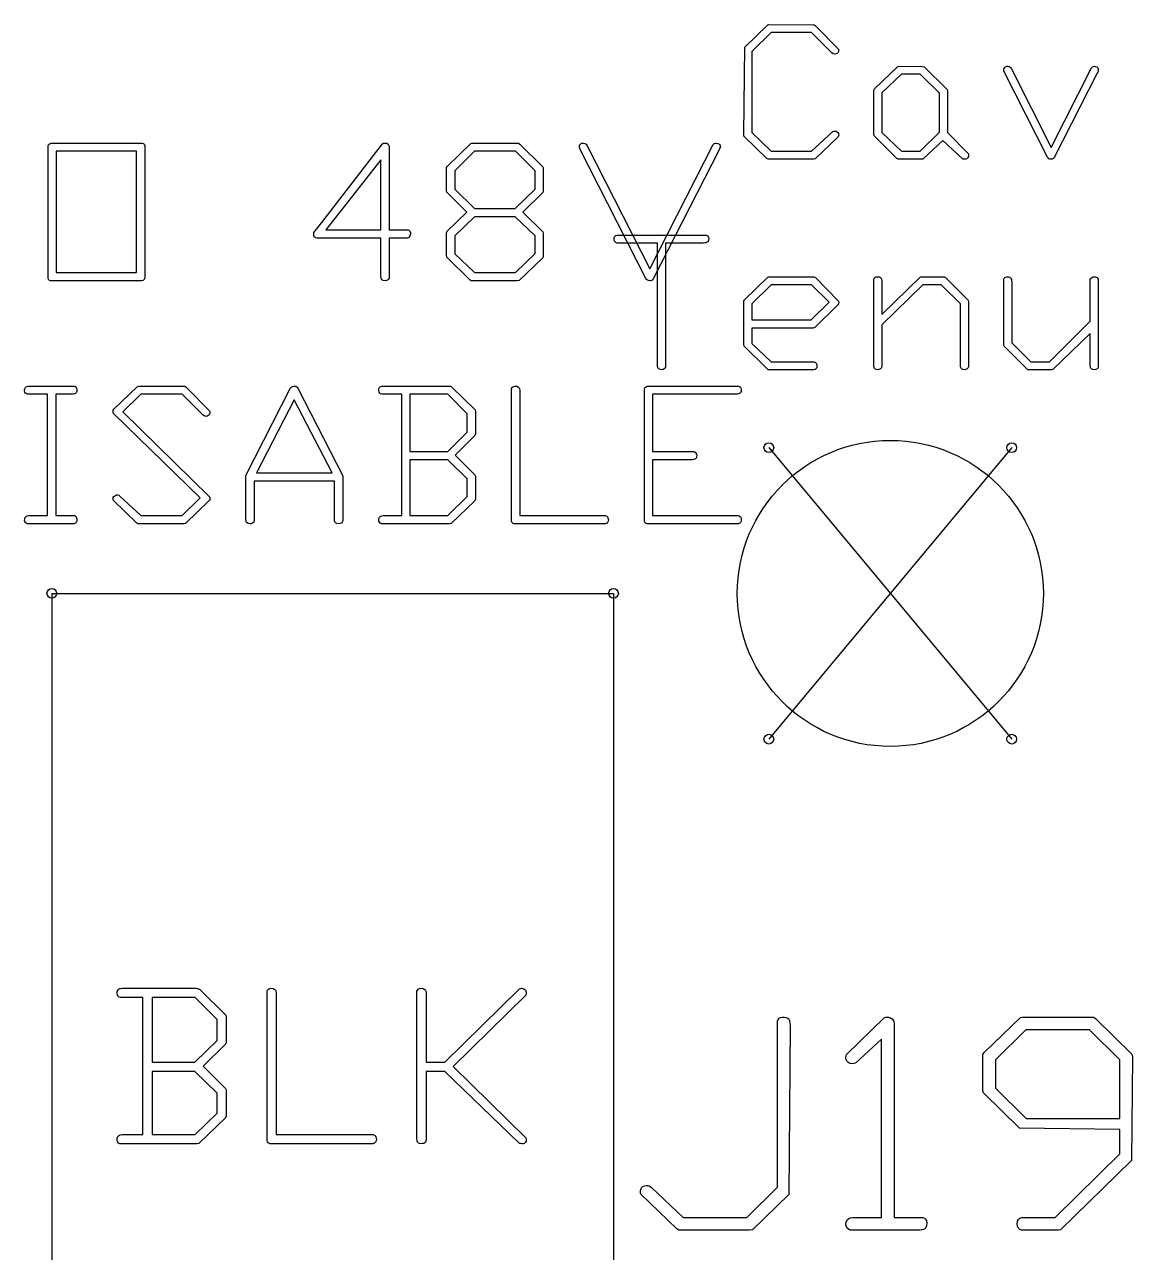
# Paper-space layout 'Sheet1' of a CAD drawing. Header units: millimetres. Extents: x 3 to 419, y -76 to 292.
# Drawn here: x 287.83 to 302.31, y 165.29 to 181.34 of the extents above; entities that cross this region are included whole.
import ezdxf

# ---------------------------------------------------------------- set-up
doc = ezdxf.new("R2010")
doc.units = ezdxf.units.MM

psp = doc.layouts.new('Sheet1')

# ---------------------------------------------------------------- linework, layer by layer
at = {"color": 7, "linetype": 'Continuous'}
for p, q in [((297.5540503, 175.811802), (300.7290503, 172.001802)), ((300.7290503, 175.811802), (297.5540503, 172.001802)), ((288.1840503, 173.906802), (288.1840503, 158.906802)), ((288.1840503, 173.906802), (295.5240503, 173.906802)), ((295.5240503, 173.906802), (295.5240503, 158.906802))]:
    psp.add_line(p, q, dxfattribs=at)
at = {"color": 7, "linetype": 'Continuous', "flags": 128}
for points in [[(298.1653009, 181.3251651), (298.4619174, 181.0246294), (298.4619174, 181.0246294), (298.4655186, 181.0141532), (298.4668282, 181.0026948), (298.4668282, 181.0026948), (298.4661734, 180.9922186), (298.4645365, 180.985671), (298.4645365, 180.985671), (298.4570067, 180.9725758), (298.4465305, 180.962427), (298.4334353, 180.9552246), (298.417721, 180.951296), (298.417721, 180.951296), (298.3938222, 180.9584984), (298.3761436, 180.9706115), (298.3761436, 180.9706115), (298.1119472, 181.2351353), (298.1119472, 181.2351353), (297.585846, 181.2351353), (297.585846, 181.2351353), (297.3337627, 180.9882901), (297.3337627, 180.9882901), (297.3337627, 179.9292127), (297.3337627, 179.9292127), (297.585846, 179.6846591), (297.585846, 179.6846591), (298.1119472, 179.6846591), (298.1119472, 179.6846591), (298.3908758, 179.9419805), (298.3908758, 179.9419805), (298.4020067, 179.9472186), (298.4154293, 179.9488555), (298.4154293, 179.9488555), (298.4324532, 179.9452544), (298.449477, 179.9347782), (298.4570067, 179.9272484), (298.4625722, 179.9184091), (298.465846, 179.9085877), (298.4668282, 179.8974567), (298.4668282, 179.8974567), (298.4619174, 179.8742127), (298.4619174, 179.8742127), (298.1597448, 179.5844805), (298.1597448, 179.5844805), (298.140102, 179.5798972), (298.140102, 179.5798972), (297.5432865, 179.5798972), (297.5432865, 179.5798972), (297.5285543, 179.5893913), (297.5285543, 179.5893913), (297.2290008, 179.883052), (297.2290008, 179.883052), (297.2290008, 179.9069508), (297.2290008, 179.9069508), (297.2411139, 181.0462365), (297.2411139, 181.0462365), (297.5403401, 181.3349865), (297.5403401, 181.3349865), (297.5550722, 181.3398972), (297.5550722, 181.3398972), (298.1482865, 181.3376055), (298.1482865, 181.3376055), (298.1653103, 181.3251651)], [(299.5828185, 180.7856413), (299.8850424, 180.4893615), (299.8850424, 180.4893615), (299.8899532, 180.4749567), (299.8899532, 180.4749567), (299.8899532, 179.931177), (299.8899532, 179.931177), (300.1567686, 179.6545401), (300.1567686, 179.6545401), (300.1623341, 179.6371889), (300.163971, 179.6280222), (300.163971, 179.6280222), (300.1633162, 179.6198377), (300.1616793, 179.6136175), (300.1616793, 179.6136175), (300.1561139, 179.6015044), (300.1489115, 179.5920103), (300.1400722, 179.5848079), (300.129596, 179.5798972), (300.129596, 179.5798972), (300.1128996, 179.5802246), (300.0998043, 179.5812067), (300.0896555, 179.5825163), (300.0831079, 179.5844805), (300.0831079, 179.5844805), (299.8280782, 179.8247782), (299.8280782, 179.8247782), (299.5684651, 179.5821889), (299.5684651, 179.5821889), (299.5511139, 179.5798972), (299.5511139, 179.5798972), (299.2423936, 179.5798972), (299.2423936, 179.5798972), (299.2276615, 179.5893913), (299.2276615, 179.5893913), (298.9284353, 179.885671), (298.9284353, 179.885671), (298.9261436, 179.9095698), (298.9261436, 179.9095698), (298.9261436, 180.4821591), (298.9261436, 180.4821591), (298.9359651, 180.4991829), (298.9359651, 180.4991829), (299.2407567, 180.7902246), (299.2407567, 180.7902246), (299.2558162, 180.7951353), (299.2558162, 180.7951353), (299.5628996, 180.7928436), (299.5628996, 180.7928436), (299.5828698, 180.7856413)], [(299.7851763, 180.4438555), (299.5304889, 180.6903734), (299.5304889, 180.6903734), (299.2856079, 180.6903734), (299.2856079, 180.6903734), (299.0309055, 180.4461472), (299.0309055, 180.4461472), (299.0309055, 179.931177), (299.0309055, 179.931177), (299.2856079, 179.6846591), (299.2856079, 179.6846591), (299.5304889, 179.6846591), (299.5304889, 179.6846591), (299.7851912, 179.933796), (299.7851912, 179.933796), (299.7851912, 180.4438555)], [(300.7090483, 180.7830222), (300.7237924, 180.7610877), (300.7237924, 180.7610877), (301.2436734, 179.7340936), (301.2436734, 179.7340936), (301.7687924, 180.7732008), (301.7687924, 180.7732008), (301.7841793, 180.7872782), (301.8054591, 180.7951353), (301.8054591, 180.7951353), (301.8244472, 180.793171), (301.8398341, 180.7866234), (301.8516198, 180.7761472), (301.859477, 180.7614151), (301.859477, 180.7614151), (301.8630782, 180.7601055), (301.8643877, 180.7578139), (301.8630782, 180.7551948), (301.859477, 180.751921), (301.859477, 180.751921), (301.859477, 180.7476651), (301.859477, 180.7447186), (301.859477, 180.7447186), (301.8584948, 180.7375163), (301.8558758, 180.7283496), (301.8512924, 180.7172186), (301.8447448, 180.703796), (301.8447448, 180.703796), (301.2842686, 179.6015044), (301.2842686, 179.6015044), (301.2764115, 179.5920103), (301.2672448, 179.5854627), (301.2567686, 179.5812067), (301.2449829, 179.5798972), (301.2449829, 179.5798972), (301.2279591, 179.5818615), (301.2138817, 179.5870996), (301.2024234, 179.5962663), (301.1935841, 179.6087067), (301.1935841, 179.6087067), (300.6232865, 180.7326055), (300.6232865, 180.7326055), (300.6268877, 180.7584686), (300.6380186, 180.7781115), (300.6458758, 180.7856413), (300.6553698, 180.7908794), (300.6655186, 180.7941532), (300.6773043, 180.7951353), (300.6773043, 180.7951353), (300.6926912, 180.7921889), (300.7090603, 180.7830222)], [(289.3665228, 179.7891011), (289.3779565, 179.785418), (289.3873315, 179.7793913), (289.3943628, 179.7706859), (289.3990503, 179.7596368), (289.3990503, 179.7596368), (289.3990503, 179.7181189), (289.3990503, 179.7181189), (289.3990503, 178.0306189), (289.3990503, 178.0306189), (289.3953673, 178.019235), (289.3896753, 178.0091904), (289.3816396, 178.0008198), (289.3715949, 177.9937886), (289.3715949, 177.9937886), (289.3538494, 177.9914448), (289.3538494, 177.9914448), (288.1672423, 177.9914448), (288.1672423, 177.9914448), (288.1558583, 177.9971368), (288.1464833, 178.004168), (288.1394521, 178.0128734), (288.1347646, 178.0232529), (288.1347646, 178.0232529), (288.1347646, 178.0721368), (288.1347646, 178.0721368), (288.1347646, 179.757293), (288.1347646, 179.757293), (288.1401217, 179.768677), (288.1491619, 179.778052), (288.1615503, 179.7857529), (288.1772869, 179.7914448), (288.1772869, 179.7914448), (289.3665726, 179.7891011)], [(292.5778422, 179.7777172), (292.5838717, 179.7696814), (292.5885592, 179.7586323), (292.590903, 179.7445698), (292.5919074, 179.7278288), (292.5919074, 179.7278288), (292.5919074, 178.6557305), (292.5919074, 178.6557305), (292.8406798, 178.6557305), (292.8406798, 178.6557305), (292.8507244, 178.6517127), (292.8587601, 178.6453511), (292.8651217, 178.6359761), (292.8698092, 178.6242573), (292.8698092, 178.6242573), (292.8691396, 178.6058422), (292.8671307, 178.5904404), (292.8634476, 178.5770475), (292.8587601, 178.566668), (292.8517289, 178.5586323), (292.8416842, 178.5532752), (292.8282914, 178.5495922), (292.8118851, 178.5485877), (292.8118851, 178.5485877), (292.5919074, 178.5485877), (292.5919074, 178.5485877), (292.5919074, 178.0276055), (292.5919074, 178.0276055), (292.5838717, 178.0118689), (292.572153, 178.000485), (292.557086, 177.9937886), (292.538336, 177.9914448), (292.538336, 177.9914448), (292.5148985, 177.9951279), (292.4981574, 178.006177), (292.4881128, 178.0242573), (292.4847646, 178.0497038), (292.4847646, 178.0497038), (292.4847646, 178.5485877), (292.4847646, 178.5485877), (291.6493851, 178.5485877), (291.6493851, 178.5485877), (291.6306351, 178.55361), (291.6169074, 178.5639895), (291.6088717, 178.5793913), (291.6061932, 178.6001502), (291.6061932, 178.6001502), (291.6068628, 178.6132082), (291.6088717, 178.6225832), (291.6088717, 178.6225832), (291.7126664, 178.7551725), (291.7126664, 178.7551725), (292.5058583, 179.781735), (292.5058583, 179.781735), (292.5205905, 179.7891011), (292.5386708, 179.7914448), (292.5386708, 179.7914448), (292.5611039, 179.7880966), (292.5778449, 179.7777172)], [(294.2981515, 179.7767127), (294.6011708, 179.4787216), (294.6011708, 179.4787216), (294.6061932, 179.4569582), (294.6061932, 179.4569582), (294.6061932, 179.1613109), (294.6061932, 179.1613109), (294.5988271, 179.144235), (294.5988271, 179.144235), (294.3396753, 178.8901055), (294.3396753, 178.8901055), (294.5988271, 178.6312886), (294.5988271, 178.6312886), (294.6061932, 178.6142127), (294.6061932, 178.6142127), (294.6061932, 178.3115341), (294.6061932, 178.3115341), (294.5988271, 178.2917797), (294.5988271, 178.2917797), (294.2901217, 177.9937886), (294.2901217, 177.9937886), (294.2650101, 177.9914448), (294.2650101, 177.9914448), (293.6653449, 177.9914448), (293.6653449, 177.9914448), (293.6506128, 178.0011547), (293.6506128, 178.0011547), (293.3442512, 178.3014895), (293.3442512, 178.3014895), (293.3419074, 178.3259314), (293.3419074, 178.3259314), (293.3419074, 178.619235), (293.3419074, 178.619235), (293.3492735, 178.6386547), (293.3492735, 178.6386547), (293.6077557, 178.8901055), (293.6077557, 178.8901055), (293.3469298, 179.1492573), (293.3469298, 179.1492573), (293.3419074, 179.1663332), (293.3419074, 179.1663332), (293.3419074, 179.4740341), (293.3419074, 179.4740341), (293.3542958, 179.49111), (293.3542958, 179.49111), (293.6599878, 179.7864225), (293.6599878, 179.7864225), (293.6747199, 179.7914448), (293.6747199, 179.7914448), (294.2807467, 179.7891011), (294.2807467, 179.7891011), (294.2981574, 179.7767127)], [(295.1649818, 179.7767127), (295.1800771, 179.7569582), (295.1800771, 179.7569582), (295.997711, 178.1464672), (295.997711, 178.1464672), (296.8280682, 179.7716904), (296.8280682, 179.7716904), (296.8361039, 179.7803957), (296.8454789, 179.7864225), (296.8558583, 179.7901055), (296.8679119, 179.7914448), (296.8679119, 179.7914448), (296.8859923, 179.7877618), (296.9007244, 179.7814002), (296.9111039, 179.7716904), (296.9181351, 179.759302), (296.9181351, 179.759302), (296.9188048, 179.7589672), (296.9204789, 179.7485877), (296.9204789, 179.7485877), (296.9194744, 179.7422261), (296.9161262, 179.7328511), (296.910769, 179.7201279), (296.9030682, 179.7043913), (296.9030682, 179.7043913), (296.0429119, 178.0158868), (296.0429119, 178.0158868), (296.035211, 178.0051725), (296.0251664, 177.9974716), (296.012778, 177.9931189), (295.997711, 177.9914448), (295.997711, 177.9914448), (295.9816396, 177.9934538), (295.9679119, 177.9994805), (295.956528, 178.0091904), (295.9478226, 178.0232529), (295.9478226, 178.0232529), (295.0799655, 179.725485), (295.0799655, 179.725485), (295.0782914, 179.7318466), (295.0776217, 179.7402172), (295.0776217, 179.7402172), (295.0809699, 179.7626502), (295.0906798, 179.7787216), (295.107086, 179.7880966), (295.1301887, 179.7914448), (295.1301887, 179.7914448), (295.1489387, 179.7877618), (295.1650101, 179.7767127)], [(289.2918978, 178.0985877), (289.2919074, 179.684302), (289.2919074, 179.684302), (288.2419074, 179.684302), (288.2419074, 179.684302), (288.2419074, 178.0985877), (288.2419074, 178.0985877), (289.2919074, 178.0985877)], [(291.7641792, 178.6557305), (292.4847646, 178.6557305), (292.4847646, 178.6557305), (292.4847646, 179.5721368), (292.4847646, 179.5721368), (291.7642289, 178.6557305)], [(294.4990192, 179.4301725), (294.2422423, 179.684302), (294.2422423, 179.684302), (293.7058583, 179.684302), (293.7058583, 179.684302), (293.4490503, 179.4301725), (293.4490503, 179.4301725), (293.4490503, 179.1884314), (293.4490503, 179.1884314), (293.7085369, 178.934302), (293.7085369, 178.934302), (294.2395637, 178.934302), (294.2395637, 178.934302), (294.4990503, 179.1884314), (294.4990503, 179.1884314), (294.4990503, 179.4301725)], [(294.4990192, 178.5787216), (294.2395637, 178.8271591), (294.2395637, 178.8271591), (293.7085369, 178.8271591), (293.7085369, 178.8271591), (293.4490503, 178.5810654), (293.4490503, 178.5810654), (293.4490503, 178.3446814), (293.4490503, 178.3446814), (293.7058583, 178.0985877), (293.7058583, 178.0985877), (294.2422423, 178.0985877), (294.2422423, 178.0985877), (294.4990503, 178.3470252), (294.4990503, 178.3470252), (294.4990503, 178.5787216)], [(296.7352662, 178.5872782), (296.7484055, 178.5830222), (296.7585543, 178.5748377), (296.7657567, 178.563052), (296.7696853, 178.5473377), (296.7696853, 178.5473377), (296.7664115, 178.5208198), (296.7559353, 178.501177), (296.747096, 178.494302), (296.7343282, 178.4890639), (296.7173043, 178.4861175), (296.6960246, 178.4851353), (296.6960246, 178.4851353), (296.2023341, 178.4851353), (296.2023341, 178.4851353), (296.2023341, 176.8632901), (296.2023341, 176.8632901), (296.1967686, 176.8505222), (296.187602, 176.8407008), (296.1751615, 176.8338258), (296.1587924, 176.8298972), (296.1587924, 176.8298972), (296.1335841, 176.8325163), (296.1139412, 176.8407008), (296.1067389, 176.8475758), (296.1018282, 176.8570698), (296.0985543, 176.8695103), (296.0975722, 176.8848972), (296.0975722, 176.8848972), (296.0975722, 178.4851353), (296.0975722, 178.4851353), (295.5734353, 178.4851353), (295.5734353, 178.4851353), (295.5629591, 178.4867722), (295.5534651, 178.4916829), (295.5446258, 178.4995401), (295.5367686, 178.510671), (295.5367686, 178.510671), (295.5331674, 178.5247484), (295.5318579, 178.5362067), (295.5318579, 178.5362067), (295.534477, 178.5568317), (295.5423341, 178.5728734), (295.555102, 178.583677), (295.5734353, 178.5898972), (295.5734353, 178.5898972), (296.7353103, 178.5872782)], [(298.1653009, 178.0330222), (298.4619174, 177.7318317), (298.4619174, 177.7318317), (298.4655186, 177.7239746), (298.4668282, 177.7098972), (298.4668282, 177.7098972), (298.4661734, 177.6977841), (298.4645365, 177.6902544), (298.4645365, 177.6902544), (298.452096, 177.6732305), (298.452096, 177.6732305), (298.1535246, 177.3795698), (298.1535246, 177.3795698), (298.128971, 177.3746591), (298.128971, 177.3746591), (297.3337627, 177.3746591), (297.3337627, 177.3746591), (297.3337627, 177.174302), (297.3337627, 177.174302), (297.585846, 176.9346591), (297.585846, 176.9346591), (298.1433758, 176.9346591), (298.1433758, 176.9346591), (298.1554889, 176.929421), (298.1653103, 176.9232008), (298.1721853, 176.9163258), (298.1764412, 176.9084686), (298.1810246, 176.8937365), (298.1826615, 176.8822782), (298.1826615, 176.8822782), (298.1803698, 176.8593615), (298.1728401, 176.8429925), (298.160727, 176.833171), (298.1433758, 176.8298972), (298.1433758, 176.8298972), (297.5452508, 176.8298972), (297.5452508, 176.8298972), (297.5305186, 176.8393913), (297.5305186, 176.8393913), (297.2312924, 177.135671), (297.2312924, 177.135671), (297.2290008, 177.1595698), (297.2290008, 177.1595698), (297.2290008, 177.7321591), (297.2290008, 177.7321591), (297.2388222, 177.7491829), (297.2388222, 177.7491829), (297.5403401, 178.0402246), (297.5403401, 178.0402246), (297.5550722, 178.0451353), (297.5550722, 178.0451353), (298.1482865, 178.0428436), (298.1482865, 178.0428436), (298.1653103, 178.0330222)], [(299.8617682, 178.0330222), (300.1574234, 177.7370698), (300.1574234, 177.7370698), (300.1623341, 177.7154627), (300.1623341, 177.7154627), (300.1623341, 176.8685282), (300.1623341, 176.8685282), (300.1561139, 176.8515044), (300.1456377, 176.8397186), (300.1299234, 176.8321889), (300.1099532, 176.8298972), (300.1099532, 176.8298972), (300.0893282, 176.8328436), (300.0723043, 176.8416829), (300.0657567, 176.8488853), (300.0611734, 176.858052), (300.0585543, 176.8691829), (300.0575722, 176.8826055), (300.0575722, 176.8826055), (300.0575722, 177.6909091), (300.0575722, 177.6909091), (299.806471, 177.9403734), (299.806471, 177.9403734), (299.5648639, 177.9403734), (299.5648639, 177.9403734), (299.0309055, 177.4152544), (299.0309055, 177.4152544), (299.0309055, 176.8682008), (299.0309055, 176.8682008), (299.0282865, 176.8590341), (299.022721, 176.8505222), (299.0145365, 176.8423377), (299.0034055, 176.8348079), (299.0034055, 176.8348079), (298.9935841, 176.8312067), (298.9785246, 176.8298972), (298.9785246, 176.8298972), (298.9565901, 176.8325163), (298.9398936, 176.8407008), (298.9340008, 176.8472484), (298.9297448, 176.8567425), (298.9271258, 176.8685282), (298.9261436, 176.8829329), (298.9261436, 176.8829329), (298.9261436, 178.0114151), (298.9261436, 178.0114151), (298.9317091, 178.0241829), (298.9412032, 178.0343317), (298.9542984, 178.0412067), (298.9709948, 178.0451353), (298.9709948, 178.0451353), (298.9939115, 178.0421889), (299.013227, 178.0326948), (299.0210841, 178.0241829), (299.0266496, 178.0117425), (299.0299234, 177.9943913), (299.0309055, 177.9731115), (299.0309055, 177.9731115), (299.0309055, 177.5498079), (299.0309055, 177.5498079), (299.5367091, 178.0451353), (299.5367091, 178.0451353), (299.8447746, 178.0428436), (299.8447746, 178.0428436), (299.8617984, 178.0330222)], [(300.7113133, 178.0317127), (300.7185543, 178.0232008), (300.7237924, 178.0104329), (300.7270662, 177.9937365), (300.7280484, 177.9731115), (300.7280484, 177.9731115), (300.7280484, 177.1818317), (300.7280484, 177.1818317), (300.9791496, 176.9346591), (300.9791496, 176.9346591), (301.2207567, 176.9346591), (301.2207567, 176.9346591), (301.7547151, 177.4623972), (301.7547151, 177.4623972), (301.7547151, 178.0091234), (301.7547151, 178.0091234), (301.7602805, 178.0212365), (301.7691198, 178.0313853), (301.7815603, 178.0392425), (301.7972746, 178.0451353), (301.7972746, 178.0451353), (301.8201912, 178.0421889), (301.8444174, 178.0330222), (301.8444174, 178.0330222), (301.8509651, 178.0238555), (301.8558758, 178.0107603), (301.8584948, 177.9937365), (301.859477, 177.9727841), (301.859477, 177.9727841), (301.859477, 176.8685282), (301.859477, 176.8685282), (301.8532567, 176.8515044), (301.8427805, 176.8397186), (301.8270662, 176.8321889), (301.807096, 176.8298972), (301.807096, 176.8298972), (301.786471, 176.8328436), (301.7694472, 176.8416829), (301.7628996, 176.8485579), (301.7583162, 176.8577246), (301.7556972, 176.8685282), (301.7547151, 176.8816234), (301.7547151, 176.8816234), (301.7547151, 177.3013258), (301.7547151, 177.3013258), (301.2636436, 176.8321889), (301.2636436, 176.8321889), (301.2462924, 176.8298972), (301.2462924, 176.8298972), (300.9385543, 176.8298972), (300.9385543, 176.8298972), (300.9238222, 176.8393913), (300.9238222, 176.8393913), (300.6281972, 177.135671), (300.6281972, 177.135671), (300.6232865, 177.1595698), (300.6232865, 177.1595698), (300.6232865, 178.0137067), (300.6232865, 178.0137067), (300.6285246, 178.0238555), (300.6373639, 178.0326948), (300.6491496, 178.0395698), (300.6642091, 178.0451353), (300.6642091, 178.0451353), (300.6786139, 178.0441532), (300.6913817, 178.0418615), (300.7021853, 178.0376055), (300.711352, 178.0317127)], [(298.3417306, 177.7112067), (298.1119472, 177.9403734), (298.1119472, 177.9403734), (297.585846, 177.9403734), (297.585846, 177.9403734), (297.3337627, 177.6915639), (297.3337627, 177.6915639), (297.3337627, 177.479421), (297.3337627, 177.479421), (298.1093282, 177.479421), (298.1093282, 177.479421), (298.3417686, 177.7112067)], [(288.4769831, 176.6137663), (288.4904119, 176.6094136), (288.5007914, 176.601043), (288.5081574, 176.5889895), (288.5121753, 176.572918), (288.5121753, 176.572918), (288.5098315, 176.5474716), (288.5024655, 176.5270475), (288.5024655, 176.5270475), (288.4924208, 176.5193466), (288.4783583, 176.5136547), (288.4609476, 176.5103064), (288.4398539, 176.509302), (288.4398539, 176.509302), (288.2349432, 176.509302), (288.2349432, 176.509302), (288.2349432, 174.9235877), (288.2349432, 174.9235877), (288.4783583, 174.9235877), (288.4783583, 174.9235877), (288.4914164, 174.9168913), (288.501461, 174.9071814), (288.5081574, 174.894793), (288.5121753, 174.8790564), (288.5121753, 174.8790564), (288.5094967, 174.8532752), (288.5007914, 174.8331859), (288.4937601, 174.8258198), (288.4837155, 174.8207975), (288.4706574, 174.8174493), (288.454586, 174.8164448), (288.454586, 174.8164448), (287.8629565, 174.8164448), (287.8629565, 174.8164448), (287.8495637, 174.8228064), (287.8391842, 174.8325163), (287.8318182, 174.8445698), (287.8278003, 174.8599716), (287.8278003, 174.8599716), (287.8314833, 174.8870922), (287.8421976, 174.9068466), (287.8515726, 174.9142127), (287.8653003, 174.9195698), (287.8837155, 174.9225832), (287.9061485, 174.9235877), (287.9061485, 174.9235877), (288.1278003, 174.9235877), (288.1278003, 174.9235877), (288.1278003, 176.509302), (288.1278003, 176.509302), (287.8666396, 176.509302), (287.8666396, 176.509302), (287.8515726, 176.5149939), (287.8401887, 176.5243689), (287.832153, 176.5370922), (287.8278003, 176.5538332), (287.8278003, 176.5538332), (287.8284699, 176.5682305), (287.8308137, 176.5806189), (287.8348315, 176.5903288), (287.8401887, 176.5980297), (287.8542512, 176.6090788), (287.8703226, 176.6164448), (287.8703226, 176.6164448), (288.477019, 176.6137663)], [(289.9411712, 176.6013779), (290.2442065, 176.2940118), (290.2442065, 176.2940118), (290.2478896, 176.2832975), (290.2492289, 176.2715788), (290.2492289, 176.2715788), (290.2478896, 176.263543), (290.2442065, 176.254168), (290.2442065, 176.254168), (290.2385146, 176.2407752), (290.2291396, 176.2303957), (290.2160815, 176.2230297), (290.1990057, 176.2190118), (290.1990057, 176.2190118), (290.1745637, 176.2263779), (290.1564833, 176.2387663), (290.1564833, 176.2387663), (289.8862824, 176.509302), (289.8862824, 176.509302), (289.3482244, 176.509302), (289.3482244, 176.509302), (289.1128449, 176.2779404), (289.1128449, 176.2779404), (290.2418628, 175.1720252), (290.2418628, 175.1720252), (290.2475548, 175.162985), (290.2492289, 175.1502618), (290.2492289, 175.1502618), (290.2492289, 175.1452395), (290.2492289, 175.140552), (290.2492289, 175.140552), (290.2529119, 175.1372038), (290.2542512, 175.1345252), (290.2529119, 175.1321814), (290.2492289, 175.1305073), (290.2492289, 175.1305073), (290.2368405, 175.11611), (290.2368405, 175.11611), (289.9331574, 174.8187886), (289.9331574, 174.8187886), (289.9080458, 174.8164448), (289.9080458, 174.8164448), (289.3083807, 174.8164448), (289.3083807, 174.8164448), (289.2936485, 174.8261547), (289.2936485, 174.8261547), (288.9899655, 175.119793), (288.9899655, 175.119793), (288.9862824, 175.1328511), (288.9849432, 175.1435654), (288.9849432, 175.1435654), (288.9856128, 175.1539448), (288.9872869, 175.1603064), (288.9872869, 175.1603064), (288.9949878, 175.1733645), (289.0057021, 175.1830743), (289.0190949, 175.1901055), (289.0351664, 175.1937886), (289.0351664, 175.1937886), (289.0472199, 175.1927841), (289.058269, 175.1891011), (289.0686485, 175.1834091), (289.0776887, 175.1750386), (289.0776887, 175.1750386), (289.3485592, 174.9235877), (289.3485592, 174.9235877), (289.8872869, 174.9235877), (289.8872869, 174.9235877), (290.1230012, 175.1549493), (290.1230012, 175.1549493), (288.9899655, 176.2585207), (288.9899655, 176.2585207), (288.9862824, 176.2682305), (288.9849432, 176.2826279), (288.9849432, 176.2826279), (288.9856128, 176.291668), (288.9872869, 176.2997038), (288.9872869, 176.2997038), (288.9973315, 176.3167797), (288.9973315, 176.3167797), (289.3030235, 176.6114225), (289.3030235, 176.6114225), (289.3177557, 176.6164448), (289.3177557, 176.6164448), (289.9237824, 176.6141011), (289.9237824, 176.6141011), (289.9411932, 176.6013779)], [(291.3979683, 176.5896591), (291.9849432, 175.4415564), (291.9849432, 175.4415564), (291.9849432, 174.8556189), (291.9849432, 174.8556189), (291.9785815, 174.838543), (291.9675324, 174.8261547), (291.9511262, 174.8187886), (291.9300324, 174.8164448), (291.9300324, 174.8164448), (291.9089387, 174.8191234), (291.8921976, 174.8271591), (291.885836, 174.8338555), (291.8814833, 174.8432305), (291.8788048, 174.8552841), (291.8778003, 174.8696814), (291.8778003, 174.8696814), (291.8778003, 175.3735877), (291.8778003, 175.3735877), (290.8278003, 175.3735877), (290.8278003, 175.3735877), (290.8278003, 174.8552841), (290.8278003, 174.8552841), (290.8241173, 174.8439002), (290.8184253, 174.8345252), (290.8100548, 174.8268243), (290.7996753, 174.8211323), (290.7996753, 174.8211323), (290.7896307, 174.8177841), (290.7742289, 174.8164448), (290.7742289, 174.8164448), (290.7517958, 174.8191234), (290.7347199, 174.8274939), (290.7286932, 174.8341904), (290.7243405, 174.8435654), (290.7216619, 174.8556189), (290.7206574, 174.8700163), (290.7206574, 174.8700163), (290.7206574, 174.8971368), (290.7206574, 174.8971368), (290.7206574, 175.4465788), (290.7206574, 175.4465788), (291.3052557, 176.5920029), (291.3052557, 176.5920029), (291.3116173, 176.5990341), (291.3203226, 176.6053957), (291.3317065, 176.6114225), (291.3454342, 176.6164448), (291.3454342, 176.6164448), (291.3635146, 176.6147707), (291.3785815, 176.6097484), (291.3899655, 176.6013779), (291.3980012, 176.5896591)], [(293.4126053, 176.6017127), (293.7156351, 176.3037216), (293.7156351, 176.3037216), (293.7206574, 176.2819582), (293.7206574, 176.2819582), (293.7206574, 175.9863109), (293.7206574, 175.9863109), (293.7132914, 175.969235), (293.7132914, 175.969235), (293.4541396, 175.7151055), (293.4541396, 175.7151055), (293.7132914, 175.4562886), (293.7132914, 175.4562886), (293.7206574, 175.4392127), (293.7206574, 175.4392127), (293.7206574, 175.1365341), (293.7206574, 175.1365341), (293.7132914, 175.1167797), (293.7132914, 175.1167797), (293.404586, 174.8187886), (293.404586, 174.8187886), (293.3794744, 174.8164448), (293.3794744, 174.8164448), (292.4888494, 174.8164448), (292.4888494, 174.8164448), (292.4747869, 174.8244805), (292.4644074, 174.8361993), (292.4583807, 174.8512663), (292.4563717, 174.8700163), (292.4563717, 174.8700163), (292.4573762, 174.8820698), (292.4607244, 174.8927841), (292.4657467, 174.9018243), (292.4731128, 174.9095252), (292.4834923, 174.915552), (292.4972199, 174.9202395), (292.5142958, 174.9225832), (292.5347199, 174.9235877), (292.5347199, 174.9235877), (292.7563717, 174.9235877), (292.7563717, 174.9235877), (292.7563717, 176.509302), (292.7563717, 176.509302), (292.495211, 176.509302), (292.495211, 176.509302), (292.480144, 176.5149939), (292.4687601, 176.5243689), (292.4607244, 176.5370922), (292.4563717, 176.5538332), (292.4563717, 176.5538332), (292.4590503, 176.5796145), (292.4674208, 176.5993689), (292.4744521, 176.606735), (292.4848315, 176.6120922), (292.4978896, 176.6154404), (292.513961, 176.6164448), (292.513961, 176.6164448), (292.5414164, 176.6164448), (292.5414164, 176.6164448), (293.372778, 176.6164448), (293.372778, 176.6164448), (293.3855012, 176.6154404), (293.3965503, 176.6127618), (293.4055905, 176.6080743), (293.4126217, 176.6017127)], [(293.6134729, 176.2551725), (293.3603896, 176.509302), (293.3603896, 176.509302), (292.8635146, 176.509302), (292.8635146, 176.509302), (292.8635146, 175.759302), (292.8635146, 175.759302), (293.357711, 175.759302), (293.357711, 175.759302), (293.6135146, 176.0134314), (293.6135146, 176.0134314), (293.6135146, 176.2551725)], [(294.2824755, 176.603052), (294.2898539, 176.5943466), (294.295211, 176.5812886), (294.2982244, 176.5642127), (294.2992289, 176.5431189), (294.2992289, 176.5431189), (294.2992289, 174.9235877), (294.2992289, 174.9235877), (295.4155235, 174.9235877), (295.4155235, 174.9235877), (295.4272423, 174.9209091), (295.4369521, 174.9152172), (295.444653, 174.9068466), (295.4506798, 174.8954627), (295.4506798, 174.8954627), (295.4563717, 174.8827395), (295.4580458, 174.8700163), (295.4580458, 174.8700163), (295.4553673, 174.8522707), (295.4466619, 174.8341904), (295.4396307, 174.8264895), (295.4292512, 174.8207975), (295.4161932, 174.8174493), (295.4001217, 174.8164448), (295.4001217, 174.8164448), (294.2248985, 174.8164448), (294.2248985, 174.8164448), (294.2135146, 174.8221368), (294.2041396, 174.829168), (294.1971083, 174.8378734), (294.192086, 174.8482529), (294.192086, 174.8482529), (294.192086, 174.8971368), (294.192086, 174.8971368), (294.192086, 176.582293), (294.192086, 176.582293), (294.1984476, 176.5953511), (294.2081574, 176.6053957), (294.220211, 176.612427), (294.2356128, 176.6164448), (294.2356128, 176.6164448), (294.2627333, 176.6130966), (294.2824878, 176.603052)], [(297.1585784, 176.6137663), (297.1719967, 176.6094136), (297.1823762, 176.601043), (297.1897423, 176.5889895), (297.1937601, 176.572918), (297.1937601, 176.572918), (297.1904119, 176.5457975), (297.1800324, 176.5257082), (297.1709923, 176.518677), (297.1579342, 176.5133198), (297.1405235, 176.5103064), (297.1187601, 176.509302), (297.1187601, 176.509302), (296.0349432, 176.509302), (296.0349432, 176.509302), (296.0349432, 175.759302), (296.0349432, 175.759302), (296.5723315, 175.759302), (296.5723315, 175.759302), (296.5897423, 175.7512663), (296.6021307, 175.7402172), (296.6098315, 175.7258198), (296.6121753, 175.7084091), (296.6121753, 175.7084091), (296.6101664, 175.6893243), (296.6034699, 175.6725832), (296.5974432, 175.665552), (296.5877333, 175.65986), (296.5743405, 175.6551725), (296.5572646, 175.6521591), (296.5572646, 175.6521591), (296.0349432, 175.6521591), (296.0349432, 175.6521591), (296.0349432, 174.9235877), (296.0349432, 174.9235877), (297.1512378, 174.9235877), (297.1512378, 174.9235877), (297.1699878, 174.9172261), (297.1830458, 174.9065118), (297.1910815, 174.8904404), (297.1937601, 174.8700163), (297.1937601, 174.8700163), (297.1910815, 174.8522707), (297.1823762, 174.8341904), (297.1753449, 174.8264895), (297.1649655, 174.8207975), (297.1519074, 174.8174493), (297.135836, 174.8164448), (297.135836, 174.8164448), (295.9606128, 174.8164448), (295.9606128, 174.8164448), (295.9492289, 174.8221368), (295.9398539, 174.829168), (295.9328226, 174.8378734), (295.9278003, 174.8482529), (295.9278003, 174.8482529), (295.9278003, 174.8971368), (295.9278003, 174.8971368), (295.9278003, 176.582293), (295.9278003, 176.582293), (295.9331574, 176.593677), (295.9421976, 176.603052), (295.954586, 176.6107529), (295.9703226, 176.6164448), (295.9703226, 176.6164448), (297.1586039, 176.6137663)], [(290.8585463, 175.4807305), (291.8486708, 175.4807305), (291.8486708, 175.4807305), (291.3524655, 176.4363109), (291.3524655, 176.4363109), (290.8586039, 175.4807305)], [(293.6134729, 175.4037216), (293.357711, 175.6521591), (293.357711, 175.6521591), (292.8635146, 175.6521591), (292.8635146, 175.6521591), (292.8635146, 174.9235877), (292.8635146, 174.9235877), (293.3603896, 174.9235877), (293.3603896, 174.9235877), (293.6135146, 175.1720252), (293.6135146, 175.1720252), (293.6135146, 175.4037216)], [(290.11623, 168.7300401), (290.4583083, 168.3936413), (290.4583083, 168.3936413), (290.4639779, 168.3690728), (290.4639779, 168.3690728), (290.4639779, 168.0353198), (290.4639779, 168.0353198), (290.4556624, 168.016043), (290.4556624, 168.016043), (290.1631089, 167.7291591), (290.1631089, 167.7291591), (290.4556624, 167.4369835), (290.4556624, 167.4369835), (290.4639779, 167.4177067), (290.4639779, 167.4177067), (290.4639779, 167.0760163), (290.4639779, 167.0760163), (290.4556624, 167.0537157), (290.4556624, 167.0537157), (290.1071684, 166.7173169), (290.1071684, 166.7173169), (290.0788202, 166.714671), (290.0788202, 166.714671), (289.0734035, 166.714671), (289.0734035, 166.714671), (289.0575285, 166.7237425), (289.0458112, 166.7369716), (289.0390077, 166.7539805), (289.0367398, 166.7751472), (289.0367398, 166.7751472), (289.0378737, 166.7887544), (289.0416535, 166.8008496), (289.0473232, 166.811055), (289.0556386, 166.8197484), (289.0673559, 166.826552), (289.0828529, 166.8318436), (289.1021297, 166.8344895), (289.1251862, 166.8356234), (289.1251862, 166.8356234), (289.3754065, 166.8356234), (289.3754065, 166.8356234), (289.3754065, 168.6257186), (289.3754065, 168.6257186), (289.0805851, 168.6257186), (289.0805851, 168.6257186), (289.0635761, 168.6321442), (289.0507249, 168.6427276), (289.0416535, 168.6570907), (289.0367398, 168.6759895), (289.0367398, 168.6759895), (289.0397636, 168.7050936), (289.049213, 168.7273942), (289.0571505, 168.7357097), (289.0688678, 168.7417573), (289.0836089, 168.7455371), (289.1017517, 168.746671), (289.1017517, 168.746671), (289.1327458, 168.746671), (289.1327458, 168.746671), (290.0712607, 168.746671), (290.0712607, 168.746671), (290.0856237, 168.7455371), (290.098097, 168.7425133), (290.1083023, 168.7372216), (290.1162398, 168.7300401)], [(291.0982165, 168.731552), (291.1065374, 168.7217246), (291.1125851, 168.7069835), (291.1159868, 168.6877067), (291.1171208, 168.6638942), (291.1171208, 168.6638942), (291.1171208, 166.8356234), (291.1171208, 166.8356234), (292.3772934, 166.8356234), (292.3772934, 166.8356234), (292.3905226, 166.8325996), (292.4014839, 166.826174), (292.4101773, 166.8167246), (292.4169809, 166.8038734), (292.4169809, 166.8038734), (292.4234065, 166.7895103), (292.4252964, 166.7751472), (292.4252964, 166.7751472), (292.4222726, 166.7551145), (292.4124452, 166.7347038), (292.4045077, 166.7260103), (292.3927904, 166.7195847), (292.3780493, 166.715805), (292.3599065, 166.714671), (292.3599065, 166.714671), (291.0332101, 166.714671), (291.0332101, 166.714671), (291.0203589, 166.7210966), (291.0097755, 166.7290341), (291.001838, 166.7388615), (290.9961684, 166.7505788), (290.9961684, 166.7505788), (290.9961684, 166.8057633), (290.9961684, 166.8057633), (290.9961684, 168.7081175), (290.9961684, 168.7081175), (291.0033499, 168.7228585), (291.0143112, 168.7341978), (291.0279184, 168.7421353), (291.0453053, 168.746671), (291.0453053, 168.746671), (291.0759214, 168.7428913), (291.098222, 168.731552)], [(294.3646703, 168.7300401), (294.3733857, 168.7205907), (294.3798112, 168.7084954), (294.383591, 168.6941323), (294.3847249, 168.6775014), (294.3847249, 168.6775014), (294.3764095, 168.6552008), (294.3764095, 168.6552008), (293.4280672, 167.7257573), (293.4280672, 167.7257573), (294.3764095, 166.793668), (294.3764095, 166.793668), (294.3828351, 166.7736353), (294.3847249, 166.763052), (294.3847249, 166.763052), (294.383969, 166.7547365), (294.3820791, 166.7486889), (294.3820791, 166.7486889), (294.3756535, 166.7365936), (294.367338, 166.7267663), (294.3571327, 166.7195847), (294.3450374, 166.714671), (294.3450374, 166.714671), (294.3257607, 166.715049), (294.3106416, 166.7169389), (294.2989243, 166.7192067), (294.2913648, 166.7229865), (294.2913648, 166.7229865), (293.319588, 167.6580996), (293.319588, 167.6580996), (293.0765493, 167.6580996), (293.0765493, 167.6580996), (293.0765493, 166.7581383), (293.0765493, 166.7581383), (293.0735255, 166.747555), (293.0670999, 166.7377276), (293.0576505, 166.7286561), (293.0447993, 166.7199627), (293.0447993, 166.7199627), (293.0334601, 166.7161829), (293.0160732, 166.714671), (293.0160732, 166.714671), (292.9907487, 166.7176948), (292.971472, 166.7271442), (292.9646684, 166.7347038), (292.9597547, 166.7456651), (292.9567309, 166.7588942), (292.955597, 166.7755252), (292.955597, 166.7755252), (292.955597, 168.7081175), (292.955597, 168.7081175), (292.9620226, 168.7228585), (292.9729839, 168.7341978), (292.9881029, 168.7421353), (293.0073797, 168.746671), (293.0073797, 168.746671), (293.0357279, 168.7428913), (293.0576505, 168.731174), (293.065966, 168.7213466), (293.0720136, 168.7066055), (293.0754154, 168.6873288), (293.0765493, 168.6631383), (293.0765493, 168.6631383), (293.0765493, 167.779052), (293.0765493, 167.779052), (293.319588, 167.779052), (293.319588, 167.779052), (294.2970345, 168.7383555), (294.2970345, 168.7383555), (294.3091297, 168.7447811), (294.3227368, 168.746671), (294.3227368, 168.746671), (294.3442815, 168.7425133), (294.3646922, 168.7300401)], [(290.3429661, 168.3388347), (290.0572755, 168.6257186), (290.0572755, 168.6257186), (289.4963589, 168.6257186), (289.4963589, 168.6257186), (289.4963589, 167.779052), (289.4963589, 167.779052), (290.0542517, 167.779052), (290.0542517, 167.779052), (290.3430255, 168.0659359), (290.3430255, 168.0659359), (290.3430255, 168.3388347)], [(297.8077326, 168.350637), (297.818142, 168.3371735), (297.8259094, 168.3169782), (297.8300521, 168.290569), (297.8316055, 168.2579459), (297.8316055, 168.2579459), (297.8160707, 166.0525191), (297.8160707, 166.0525191), (297.3396695, 165.5911349), (297.3396695, 165.5911349), (297.3013503, 165.5875101), (297.3013503, 165.5875101), (296.3759928, 165.5875101), (296.3759928, 165.5875101), (296.3526905, 165.6025271), (296.3526905, 165.6025271), (295.8799141, 166.0566617), (295.8799141, 166.0566617), (295.877325, 166.0711608), (295.8762893, 166.0934274), (295.8762893, 166.0934274), (295.877325, 166.1094801), (295.8799141, 166.1193188), (295.8799141, 166.1193188), (295.8918242, 166.1395141), (295.9083946, 166.1545311), (295.9285899, 166.1654054), (295.9534456, 166.1711015), (295.9534456, 166.1711015), (295.9720874, 166.169548), (295.9891757, 166.1638519), (296.0052284, 166.1550489), (296.0192097, 166.1421032), (296.0192097, 166.1421032), (296.4365786, 165.7532148), (296.4365786, 165.7532148), (297.2676915, 165.7532148), (297.2676915, 165.7532148), (297.6659008, 166.145728), (297.6659008, 166.145728), (297.6659008, 168.3185317), (297.6659008, 168.3185317), (297.674186, 168.3387269), (297.6876495, 168.3542618), (297.7057735, 168.3651361), (297.7290757, 168.3713501), (297.7290757, 168.3713501), (297.7549671, 168.3703144), (297.7767158, 168.3661718), (297.794322, 168.3599579), (297.8077855, 168.350637)], [(299.1825733, 168.3262991), (299.1903846, 168.2848729), (299.1903846, 168.2848729), (299.1903846, 165.7532148), (299.1903846, 165.7532148), (299.5668451, 165.7532148), (299.5668451, 165.7532148), (299.5870404, 165.7428583), (299.6025752, 165.7278413), (299.6129317, 165.7086817), (299.6191457, 165.6843438), (299.6191457, 165.6843438), (299.615003, 165.6444711), (299.6015395, 165.6134014), (299.5906651, 165.6020092), (299.5751303, 165.5942418), (299.5549351, 165.5890636), (299.5300793, 165.5875101), (299.5300793, 165.5875101), (298.6150784, 165.5875101), (298.6150784, 165.5875101), (298.5943653, 165.5973488), (298.5783126, 165.6123658), (298.5669204, 165.6310076), (298.5607065, 165.6548276), (298.5607065, 165.6548276), (298.5664026, 165.6967716), (298.5829731, 165.7273235), (298.5974722, 165.7387157), (298.6187032, 165.7470009), (298.6471837, 165.7516614), (298.6818781, 165.7532148), (298.6818781, 165.7532148), (299.0246798, 165.7532148), (299.0246798, 165.7532148), (299.0246798, 168.0813667), (299.0246798, 168.0813667), (298.6844672, 167.7680812), (298.6844672, 167.7680812), (298.6627185, 167.7623851), (298.6445945, 167.7603138), (298.6445945, 167.7603138), (298.6119714, 167.765492), (298.5845265, 167.7815447), (298.57417, 167.7934547), (298.5669204, 167.8079539), (298.56226, 167.82556), (298.5607065, 167.8452375), (298.5607065, 167.8452375), (298.5684739, 167.8804497), (298.5684739, 167.8804497), (299.062999, 168.3599579), (299.062999, 168.3599579), (299.0821587, 168.3687609), (299.1064965, 168.3713501), (299.1064965, 168.3713501), (299.1199601, 168.3687609), (299.1427445, 168.3599579), (299.1665645, 168.3459765), (299.1826172, 168.3262991)], [(301.8291984, 168.3485657), (302.2978667, 167.8876993), (302.2978667, 167.8876993), (302.3056341, 167.8540405), (302.3056341, 167.8540405), (302.2942419, 166.4942258), (302.2942419, 166.4942258), (301.3647418, 165.5911349), (301.3647418, 165.5911349), (301.3378147, 165.5875101), (301.3378147, 165.5875101), (300.854164, 165.5875101), (300.854164, 165.5875101), (300.8303439, 165.5973488), (300.8132556, 165.6144371), (300.8034169, 165.638775), (300.7997921, 165.6703625), (300.7997921, 165.6703625), (300.8034169, 165.7019499), (300.8153269, 165.7268056), (300.8344865, 165.7433761), (300.8614135, 165.7532148), (300.8614135, 165.7532148), (301.2943172, 165.7532148), (301.2943172, 165.7532148), (302.1399293, 166.5817386), (302.1399293, 166.5817386), (302.1399293, 166.9022738), (302.1399293, 166.9022738), (300.8298261, 166.9172908), (300.8298261, 166.9172908), (300.3580853, 167.3807463), (300.3580853, 167.3807463), (300.3503179, 167.4071555), (300.3503179, 167.4071555), (300.3503179, 167.8814854), (300.3503179, 167.8814854), (300.3658527, 167.9078946), (300.3658527, 167.9078946), (300.8422539, 168.3635827), (300.8422539, 168.3635827), (300.8650383, 168.3713501), (300.8650383, 168.3713501), (301.8023059, 168.3677253), (301.8023059, 168.3677253), (301.8292329, 168.3485657)], [(302.1399174, 167.8131322), (301.7427557, 168.2056453), (301.7427557, 168.2056453), (300.9131963, 168.2056453), (300.9131963, 168.2056453), (300.5160227, 167.8131322), (300.5160227, 167.8131322), (300.5160227, 167.4392608), (300.5160227, 167.4392608), (300.9173389, 167.0467476), (300.9173389, 167.0467476), (302.1399293, 167.0467476), (302.1399293, 167.0467476), (302.1399293, 167.8131322)], [(290.3429661, 167.3776413), (290.0542517, 167.6580996), (290.0542517, 167.6580996), (289.4963589, 167.6580996), (289.4963589, 167.6580996), (289.4963589, 166.8356234), (289.4963589, 166.8356234), (290.0572755, 166.8356234), (290.0572755, 166.8356234), (290.3430255, 167.1160817), (290.3430255, 167.1160817), (290.3430255, 167.3776413)]]:
    psp.add_lwpolyline(points, dxfattribs=at)
at = {"color": 7, "linetype": 'Continuous'}
for centre, radius in [((299.1415503, 173.906802), 2), ((297.5540503, 175.811802), 0.0635), ((300.7290503, 175.811802), 0.0635), ((288.1840503, 173.906802), 0.0635), ((288.1840503, 173.906802), 0.0635), ((295.5240503, 173.906802), 0.0635), ((295.5240503, 173.906802), 0.0635), ((297.5540503, 172.001802), 0.0635), ((300.7290503, 172.001802), 0.0635)]:
    psp.add_circle(centre, radius, dxfattribs=at)
at = {"color": 7, "linetype": 'Continuous', "lineweight": 25}
psp.add_circle((299.1415503, 173.906802), 2, dxfattribs=at)

doc.saveas('drawing.dxf')
